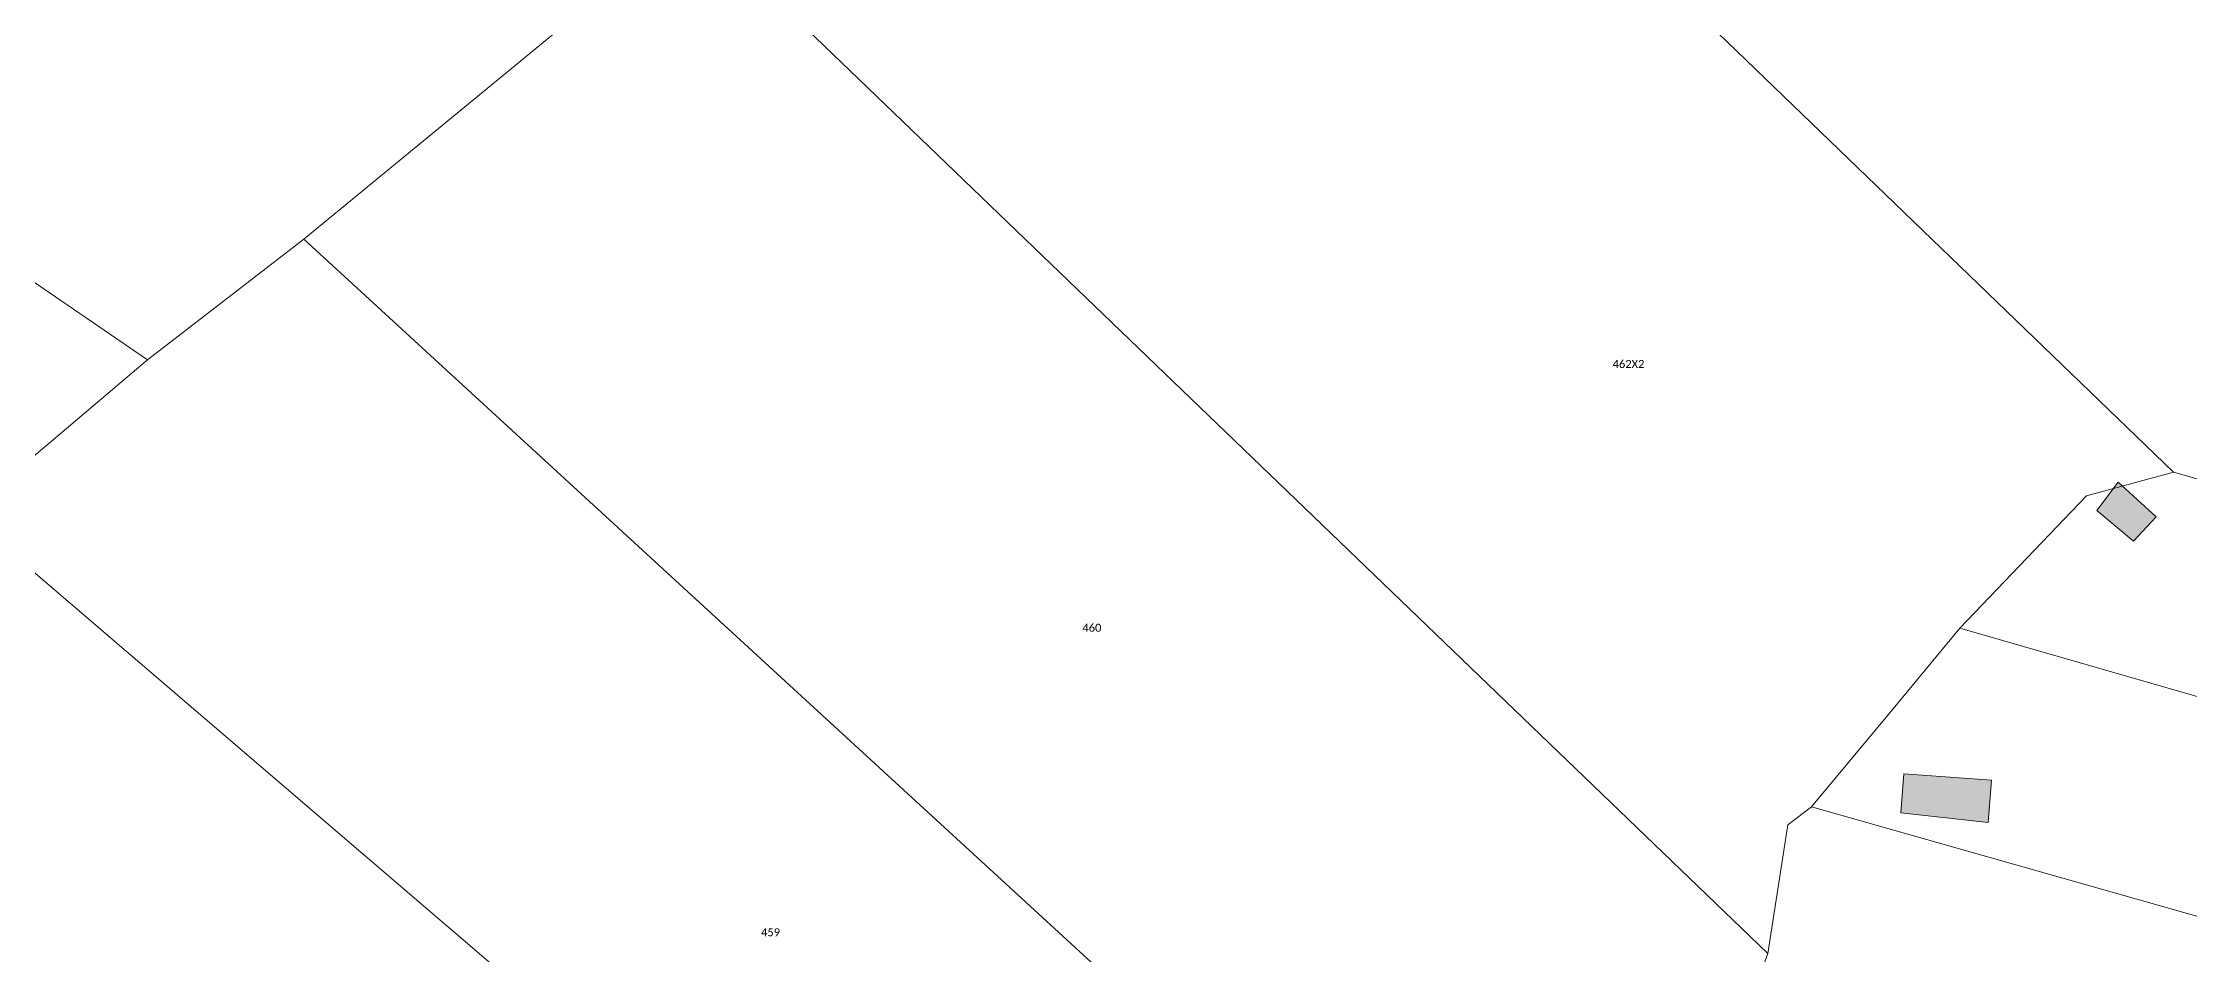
# Model space of a CAD drawing. Header units: metres. Extents: x 113120 to 240396, y 120329 to 242116.
# Drawn here: x 114547.3 to 114761.8, y 121317.5 to 121408.6 of the extents above; entities that cross this region are included whole.
import ezdxf

# ---------------------------------------------------------------- set-up
doc = ezdxf.new("R2010")
doc.units = ezdxf.units.M
doc.header["$LTSCALE"] = 3
for name, color, linetype, lineweight in [('Bpn_CaPa', 78, 'Continuous', 0), ('Bpn_ReBu', 4, 'Continuous', 0), ('Bpt_CaNu', 7, 'Continuous', 0), ('Hachure bâtiment', 11, 'Continuous', 0)]:
    doc.layers.add(name, color=color, linetype=linetype, lineweight=lineweight)
doc.styles.add('Legend', font='')
doc.styles.get('Legend').set_extended_font_data('Calibri')

msp = doc.modelspace()

# ---------------------------------------------------------------- hatches: boundary and pattern name
at = {"layer": 'Hachure bâtiment'}
h = msp.add_hatch(color=256, dxfattribs=at)
h.dxf.hatch_style = 1
h.paths.add_polyline_path([(114756.3, 121358.79), (114752.61, 121361.84), (114754.76, 121364.68), (114758.54, 121361.21)])
h = msp.add_hatch(color=256, dxfattribs=at)
h.dxf.hatch_style = 1
h.paths.add_polyline_path([(114733.33, 121335.52), (114742.1, 121334.86), (114741.75, 121330.65), (114733.01, 121331.62)])

# ---------------------------------------------------------------- linework, layer by layer
at = {"layer": 'Bpn_CaPa'}
for points in [[(114557.72, 121376.9), (114539.52, 121361.52), (114341.11, 121505.94), (114315.55, 121524.56), (114325.99, 121540.57), (114417.82, 121476.15), (114422.94, 121472.66), (114458.83, 121447.4), (114464.81, 121442.88), (114487.76, 121426.36), (114502, 121416.38), (114525.03, 121399.27), (114557.72, 121376.9)], [(114614.92, 121445.9), (114619.17, 121442.62), (114623.85, 121438.8), (114628.63, 121434.91), (114629.2, 121434.66), (114612.26, 121420.99), (114573.37, 121388.97), (114557.72, 121376.9), (114525.03, 121399.27), (114526.32, 121400.77), (114533.35, 121408.98), (114543.28, 121420.48), (114582.04, 121461.87), (114584.84, 121464.67), (114588.33, 121468.03), (114593.52, 121463.61), (114614.92, 121445.9)], [(114702.94, 121427.92), (114710.98, 121425.94), (114722.19, 121423.47), (114712.01, 121412.26), (114760.3, 121365.69), (114751.57, 121363.3), (114738.91, 121350.09), (114732.74, 121342.59), (114724.1, 121332.19), (114721.71, 121330.41), (114719.74, 121317.52), (114612.26, 121420.99), (114629.2, 121434.66), (114638.48, 121432), (114674.02, 121421.25), (114690.75, 121416.28), (114701.47, 121428.28), (114702.65, 121428), (114702.94, 121427.92)], [(114749.83, 121416.55), (114772.35, 121410.9), (114783.92, 121407.76), (114787.8, 121406.77), (114791.87, 121405.72), (114795.56, 121404.73), (114800.82, 121430.15), (114805.89, 121429.26), (114813.33, 121425.36), (114821.21, 121424), (114835.85, 121426.77), (114840.45, 121424.31), (114833.57, 121411.26), (114824.63, 121392.98), (114819.07, 121376.93), (114805.77, 121352.77), (114760.3, 121365.69), (114712.01, 121412.26), (114722.19, 121423.47), (114749.83, 121416.55)], [(114719.74, 121317.52), (114717.84, 121312.3), (114713.25, 121303.19), (114705.87, 121294.29), (114693.71, 121278.43), (114573.37, 121388.97), (114612.26, 121420.99), (114719.74, 121317.52)], [(114557.72, 121376.9), (114573.37, 121388.97), (114693.71, 121278.43), (114692.44, 121276.75), (114677.98, 121257.65), (114671, 121249.54), (114625.18, 121288.4), (114595.54, 121313.54), (114539.52, 121361.52), (114557.72, 121376.9)], [(114805.77, 121352.77), (114800.15, 121332.44), (114738.91, 121350.09), (114751.57, 121363.3), (114760.3, 121365.69), (114805.77, 121352.77)], [(114409.98, 121236.6), (114387.08, 121289.6), (114539.52, 121361.52), (114595.54, 121313.54), (114409.98, 121236.6)], [(114724.1, 121332.19), (114732.74, 121342.59), (114738.91, 121350.09), (114800.15, 121332.44), (114794.56, 121312.2), (114724.1, 121332.19)], [(114719.74, 121317.52), (114721.71, 121330.41), (114724.1, 121332.19), (114794.56, 121312.2), (114788.88, 121291.98), (114717.84, 121312.3), (114719.74, 121317.52)]]:
    msp.add_lwpolyline(points, close=True, dxfattribs=at)
at = {"layer": 'Bpn_ReBu'}
for points in [[(114756.3, 121358.79), (114752.61, 121361.84), (114754.76, 121364.68), (114758.54, 121361.21), (114756.3, 121358.79)], [(114733.33, 121335.52), (114742.1, 121334.86), (114741.75, 121330.65), (114733.01, 121331.62), (114733.33, 121335.52)]]:
    msp.add_lwpolyline(points, close=True, dxfattribs=at)

# ---------------------------------------------------------------- texts
at = {"layer": 'Bpt_CaNu', "char_height": 0.8, "attachment_point": 7, "style": 'Legend'}
for s, insert in [('462X2', (114704.21, 121376.09)), ('460', (114651.2, 121349.71)), ('459', (114619.07, 121319.25))]:
    msp.add_mtext(s, dxfattribs=dict(at, insert=insert))

doc.saveas('drawing.dxf')
